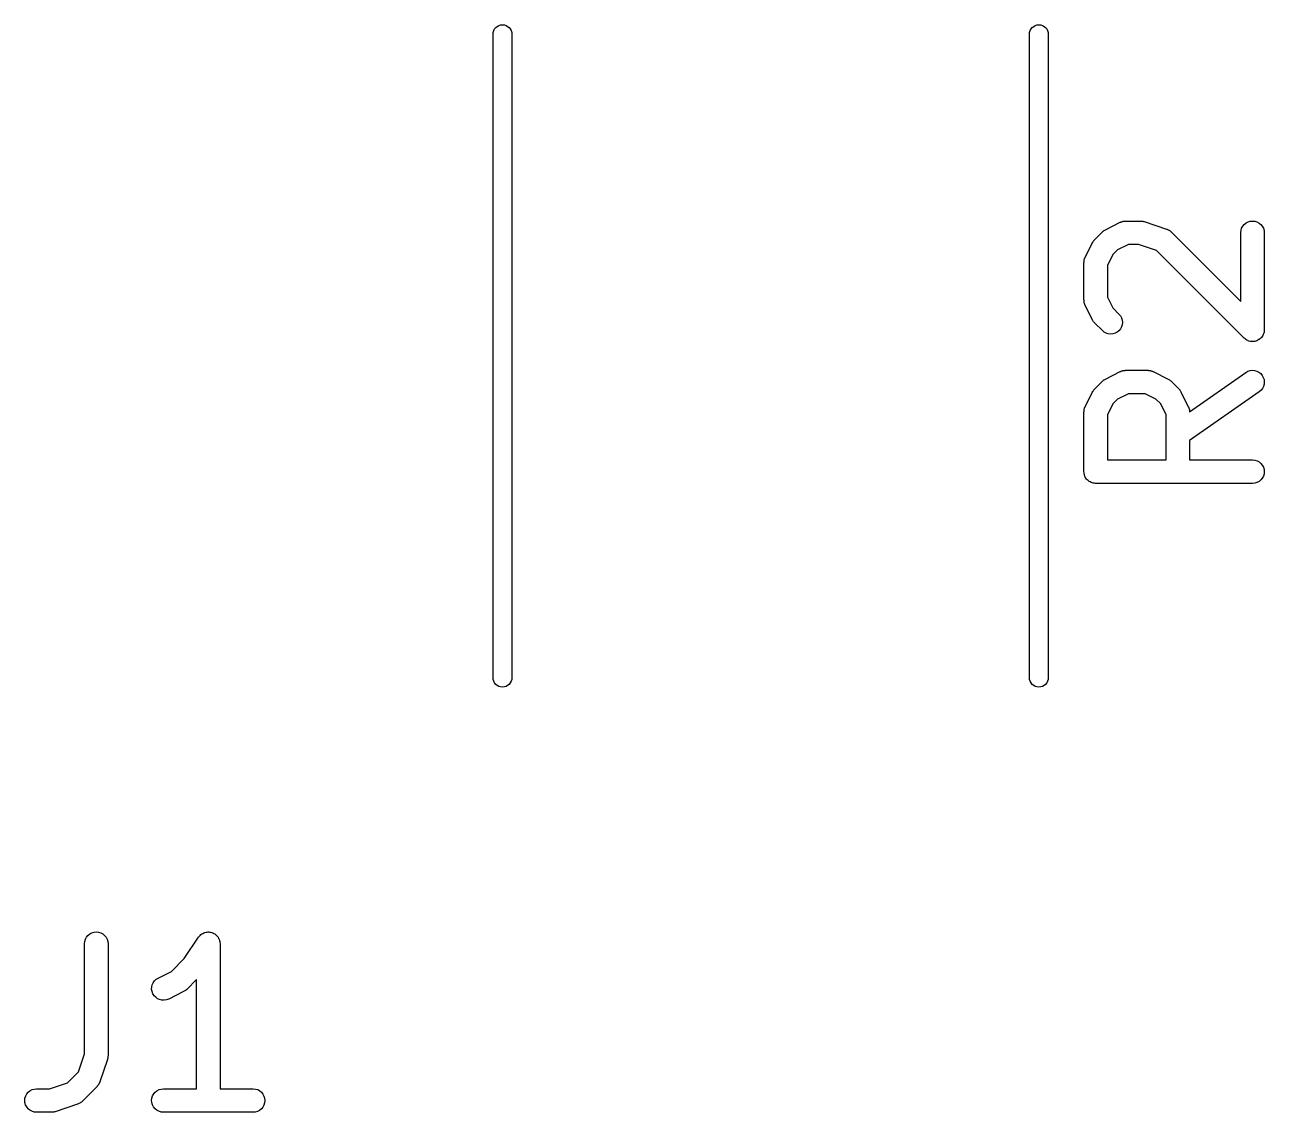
# Model space of a CAD drawing. Extents: x 122.7 to 185.3, y -119.4 to -70.3.
# Drawn here: x 148.53 to 156.44, y -104.16 to -97.22 of the extents above; entities that cross this region are included whole.
import ezdxf

# ---------------------------------------------------------------- set-up
doc = ezdxf.new("R2010")
doc.units = 0
doc.layers.add('BLACK', color=7, linetype='CONTINUOUS')

msp = doc.modelspace()

# ---------------------------------------------------------------- linework, layer by layer
at = {"layer": 'BLACK', "linetype": 'CONTINUOUS'}
for p, q in [((151.519, -97.28), (151.52, -97.2712)), ((151.519, -101.39), (151.519, -97.28)), ((151.52, -97.2712), (151.523, -97.2599)), ((151.523, -97.2599), (151.529, -97.2494)), ((151.529, -97.2494), (151.536, -97.2403)), ((151.536, -97.2403), (151.546, -97.2328)), ((151.546, -97.2328), (151.556, -97.2272)), ((151.556, -97.2272), (151.567, -97.2238)), ((151.567, -97.2238), (151.579, -97.2226)), ((151.579, -97.2226), (151.591, -97.2238)), ((151.591, -97.2238), (151.602, -97.2272)), ((151.602, -97.2272), (151.612, -97.2328)), ((151.612, -97.2328), (151.622, -97.2403)), ((151.622, -97.2403), (151.629, -97.2494)), ((151.629, -97.2494), (151.635, -97.2599)), ((151.635, -97.2599), (151.638, -97.2712)), ((151.638, -97.2712), (151.639, -97.28)), ((151.639, -97.28), (151.639, -101.39)), ((154.939, -97.28), (154.94, -97.2712)), ((154.939, -101.39), (154.939, -97.28)), ((154.94, -97.2712), (154.943, -97.2599)), ((154.943, -97.2599), (154.949, -97.2494)), ((154.949, -97.2494), (154.956, -97.2403)), ((154.956, -97.2403), (154.966, -97.2328)), ((154.966, -97.2328), (154.976, -97.2272)), ((154.976, -97.2272), (154.987, -97.2238)), ((154.987, -97.2238), (154.999, -97.2226)), ((154.999, -97.2226), (155.011, -97.2238)), ((155.011, -97.2238), (155.022, -97.2272)), ((155.022, -97.2272), (155.032, -97.2328)), ((155.032, -97.2328), (155.042, -97.2403)), ((155.042, -97.2403), (155.049, -97.2494)), ((155.049, -97.2494), (155.055, -97.2599)), ((155.055, -97.2599), (155.058, -97.2712)), ((155.058, -97.2712), (155.059, -97.28)), ((155.059, -97.28), (155.059, -101.39)), ((155.356, -98.5915), (155.404, -98.5439)), ((155.404, -98.5431), (155.408, -98.5405)), ((155.404, -98.5439), (155.404, -98.5431)), ((155.408, -98.5405), (155.411, -98.5376)), ((155.411, -98.5376), (155.413, -98.5359)), ((155.413, -98.5359), (155.416, -98.534)), ((155.416, -98.534), (155.42, -98.5321)), ((155.42, -98.5321), (155.423, -98.5298)), ((155.423, -98.5298), (155.518, -98.4822)), ((155.518, -98.4822), (155.519, -98.4817)), ((155.519, -98.4817), (155.521, -98.481)), ((155.521, -98.481), (155.523, -98.4799)), ((155.523, -98.4799), (155.528, -98.4785)), ((155.528, -98.4785), (155.533, -98.4767)), ((155.533, -98.4767), (155.535, -98.4764)), ((155.535, -98.4764), (155.537, -98.4757)), ((155.537, -98.4757), (155.542, -98.4752)), ((155.542, -98.4752), (155.547, -98.4744)), ((155.547, -98.4744), (155.55, -98.4745)), ((155.55, -98.4745), (155.552, -98.4743)), ((155.552, -98.4743), (155.647, -98.4743)), ((155.647, -98.4743), (155.648, -98.4743)), ((155.648, -98.4743), (155.652, -98.4748)), ((155.652, -98.4748), (155.657, -98.4749)), ((155.657, -98.4749), (155.66, -98.4756)), ((155.66, -98.4756), (155.663, -98.4759)), ((155.663, -98.4759), (155.667, -98.4772)), ((155.667, -98.4772), (155.671, -98.4781)), ((155.671, -98.4781), (155.814, -98.5258)), ((155.814, -98.5258), (155.815, -98.5261)), ((155.815, -98.5261), (155.817, -98.527)), ((155.817, -98.527), (155.819, -98.5277)), ((155.819, -98.5277), (155.823, -98.5301)), ((155.823, -98.5301), (155.828, -98.5322)), ((155.828, -98.5322), (155.83, -98.5335)), ((155.83, -98.5335), (155.832, -98.5346)), ((155.832, -98.5346), (155.836, -98.5378)), ((155.836, -98.5378), (155.84, -98.5408)), ((155.84, -98.5408), (155.841, -98.5425)), ((155.841, -98.5425), (155.843, -98.5439)), ((155.843, -98.5439), (156.286, -98.9873)), ((156.286, -98.5482), (156.288, -98.5337)), ((156.286, -98.5493), (156.286, -98.5482)), ((156.286, -98.9873), (156.286, -98.5493)), ((156.288, -98.5337), (156.292, -98.5197)), ((156.292, -98.5197), (156.299, -98.5069)), ((156.299, -98.5069), (156.309, -98.4957)), ((156.309, -98.4957), (156.32, -98.4865)), ((156.32, -98.4865), (156.333, -98.4797)), ((156.333, -98.4797), (156.347, -98.4756)), ((156.347, -98.4756), (156.362, -98.4743)), ((156.362, -98.4743), (156.376, -98.4758)), ((156.376, -98.4758), (156.39, -98.4801)), ((156.39, -98.4801), (156.403, -98.4871)), ((156.403, -98.4871), (156.415, -98.4964)), ((156.415, -98.4964), (156.424, -98.5078)), ((156.424, -98.5078), (156.431, -98.5207)), ((156.431, -98.5207), (156.435, -98.5347)), ((156.435, -98.5347), (156.436, -98.5493)), ((156.436, -98.5493), (156.436, -99.1683)), ((155.294, -98.7062), (155.342, -98.611)), ((155.342, -98.61), (155.345, -98.6065)), ((155.342, -98.611), (155.342, -98.61)), ((155.345, -98.6065), (155.347, -98.6028)), ((155.347, -98.6028), (155.349, -98.6004)), ((155.349, -98.6004), (155.35, -98.5978)), ((155.35, -98.5978), (155.353, -98.5947)), ((155.353, -98.5947), (155.356, -98.5915)), ((155.57, -98.6243), (155.501, -98.6585)), ((155.635, -98.6243), (155.57, -98.6243)), ((155.749, -98.6625), (155.635, -98.6243)), ((155.292, -98.7102), (155.294, -98.7083)), ((155.294, -98.7083), (155.294, -98.7062)), ((155.471, -98.6889), (155.436, -98.7575)), ((155.501, -98.6585), (155.471, -98.6889)), ((156.308, -99.2214), (155.749, -98.6625)), ((155.286, -98.7387), (155.287, -98.7365)), ((155.286, -98.7398), (155.286, -98.7387)), ((155.286, -98.9779), (155.286, -98.7398)), ((155.287, -98.7293), (155.288, -98.7242)), ((155.287, -98.7343), (155.287, -98.7293)), ((155.287, -98.7365), (155.287, -98.7343)), ((155.288, -98.7242), (155.289, -98.7221)), ((155.289, -98.7199), (155.291, -98.7151)), ((155.289, -98.7221), (155.289, -98.7199)), ((155.291, -98.7151), (155.292, -98.7102)), ((155.436, -98.7575), (155.436, -98.9602)), ((155.287, -98.9801), (155.286, -98.9779)), ((155.287, -98.9823), (155.287, -98.9801)), ((155.287, -98.9873), (155.287, -98.9823)), ((155.288, -98.9924), (155.287, -98.9873)), ((155.288, -98.9945), (155.288, -98.9924)), ((155.289, -98.9967), (155.288, -98.9945)), ((155.291, -99.0015), (155.289, -98.9967)), ((155.292, -99.0064), (155.291, -99.0015)), ((155.293, -99.0084), (155.292, -99.0064)), ((155.294, -99.0105), (155.293, -99.0084)), ((155.294, -99.0114), (155.294, -99.0105)), ((155.342, -99.1066), (155.294, -99.0114)), ((155.436, -98.9602), (155.471, -99.0287)), ((155.471, -99.0287), (155.51, -99.0677)), ((155.51, -99.0677), (155.51, -99.0684)), ((155.51, -99.0684), (155.52, -99.0799)), ((155.52, -99.0799), (155.526, -99.0929)), ((155.526, -99.0929), (155.53, -99.1069)), ((155.344, -99.1102), (155.342, -99.1066)), ((155.346, -99.1139), (155.344, -99.1102)), ((155.348, -99.1164), (155.346, -99.1139)), ((155.35, -99.119), (155.348, -99.1164)), ((155.353, -99.1221), (155.35, -99.119)), ((155.355, -99.1254), (155.353, -99.1221)), ((155.356, -99.1261), (155.355, -99.1254)), ((155.404, -99.1737), (155.356, -99.1261)), ((155.415, -99.183), (155.404, -99.1737)), ((155.509, -99.1741), (155.498, -99.1833)), ((155.519, -99.1629), (155.509, -99.1741)), ((155.526, -99.15), (155.519, -99.1629)), ((155.53, -99.1361), (155.526, -99.15)), ((155.53, -99.1069), (155.532, -99.1215)), ((155.532, -99.1215), (155.53, -99.1361)), ((156.436, -99.1766), (156.435, -99.1837)), ((156.436, -99.1683), (156.436, -99.1691)), ((156.436, -99.1691), (156.436, -99.1691)), ((156.436, -99.1691), (156.436, -99.1691)), ((156.436, -99.1691), (156.436, -99.1694)), ((156.436, -99.1694), (156.436, -99.1766)), ((155.428, -99.19), (155.415, -99.183)), ((155.442, -99.1942), (155.428, -99.19)), ((155.456, -99.1957), (155.442, -99.1942)), ((155.471, -99.1943), (155.456, -99.1957)), ((155.485, -99.1902), (155.471, -99.1943)), ((155.498, -99.1833), (155.485, -99.1902)), ((156.314, -99.2259), (156.308, -99.2214)), ((156.319, -99.2305), (156.314, -99.2259)), ((156.32, -99.2306), (156.319, -99.2305)), ((156.32, -99.2307), (156.32, -99.2306)), ((156.326, -99.234), (156.32, -99.2307)), ((156.332, -99.2375), (156.326, -99.234)), ((156.333, -99.2376), (156.332, -99.2375)), ((156.332, -99.2375), (156.332, -99.2375)), ((156.339, -99.2397), (156.333, -99.2376)), ((156.346, -99.2418), (156.339, -99.2397)), ((156.347, -99.2419), (156.346, -99.2418)), ((156.346, -99.2418), (156.346, -99.2418)), ((156.354, -99.2426), (156.347, -99.2419)), ((156.361, -99.2433), (156.354, -99.2426)), ((156.368, -99.2427), (156.361, -99.2433)), ((156.361, -99.2433), (156.361, -99.2433)), ((156.361, -99.2433), (156.361, -99.2433)), ((156.375, -99.242), (156.368, -99.2427)), ((156.376, -99.242), (156.375, -99.242)), ((156.383, -99.2399), (156.376, -99.242)), ((156.376, -99.242), (156.376, -99.242)), ((156.389, -99.2379), (156.383, -99.2399)), ((156.39, -99.2378), (156.389, -99.2379)), ((156.396, -99.2343), (156.39, -99.2378)), ((156.39, -99.2378), (156.39, -99.2378)), ((156.402, -99.2311), (156.396, -99.2343)), ((156.403, -99.231), (156.402, -99.2311)), ((156.408, -99.2264), (156.403, -99.2309)), ((156.403, -99.2309), (156.403, -99.231)), ((156.414, -99.2219), (156.408, -99.2264)), ((156.419, -99.2163), (156.414, -99.2217)), ((156.414, -99.2217), (156.414, -99.2218)), ((156.414, -99.2218), (156.414, -99.2219)), ((156.423, -99.2107), (156.419, -99.2163)), ((156.427, -99.2041), (156.423, -99.2105)), ((156.423, -99.2105), (156.423, -99.2106)), ((156.423, -99.2106), (156.423, -99.2107)), ((156.43, -99.1979), (156.427, -99.2041)), ((156.433, -99.1907), (156.43, -99.1976)), ((156.43, -99.1976), (156.43, -99.1978)), ((156.43, -99.1978), (156.43, -99.1979)), ((156.435, -99.1839), (156.433, -99.1907)), ((156.435, -99.1837), (156.435, -99.1838)), ((156.435, -99.1838), (156.435, -99.1839)), ((155.356, -99.5439), (155.404, -99.4963)), ((155.404, -99.4955), (155.408, -99.4929)), ((155.404, -99.4963), (155.404, -99.4955)), ((155.408, -99.4929), (155.411, -99.49)), ((155.411, -99.49), (155.413, -99.4883)), ((155.413, -99.4883), (155.416, -99.4864)), ((155.416, -99.4864), (155.42, -99.4844)), ((155.42, -99.4844), (155.423, -99.4822)), ((155.423, -99.4822), (155.518, -99.4346)), ((155.518, -99.4346), (155.519, -99.4341)), ((155.519, -99.4341), (155.521, -99.4334)), ((155.521, -99.4334), (155.523, -99.4323)), ((155.523, -99.4323), (155.528, -99.4308)), ((155.528, -99.4308), (155.533, -99.4291)), ((155.533, -99.4291), (155.535, -99.4287)), ((155.535, -99.4287), (155.537, -99.4281)), ((155.537, -99.4281), (155.542, -99.4276)), ((155.542, -99.4276), (155.547, -99.4268)), ((155.547, -99.4268), (155.55, -99.4269)), ((155.55, -99.4269), (155.552, -99.4267)), ((155.552, -99.4267), (155.695, -99.4267)), ((155.695, -99.4267), (155.696, -99.4267)), ((155.696, -99.4267), (155.698, -99.4269)), ((155.698, -99.4269), (155.7, -99.4269)), ((155.7, -99.4269), (155.705, -99.4277)), ((155.705, -99.4277), (155.71, -99.4283)), ((155.71, -99.4283), (155.712, -99.429)), ((155.712, -99.429), (155.715, -99.4293)), ((155.715, -99.4293), (155.719, -99.4312)), ((155.719, -99.4312), (155.724, -99.4327)), ((155.724, -99.4327), (155.726, -99.4338)), ((155.726, -99.4338), (155.728, -99.4346)), ((155.728, -99.4346), (155.823, -99.4822)), ((155.823, -99.4822), (155.824, -99.4827)), ((155.824, -99.4827), (155.828, -99.485)), ((155.828, -99.485), (155.832, -99.487)), ((155.832, -99.487), (155.834, -99.4889)), ((155.834, -99.4889), (155.837, -99.4906)), ((155.837, -99.4906), (155.84, -99.4936)), ((155.84, -99.4936), (155.843, -99.4963)), ((155.843, -99.4963), (155.891, -99.5439)), ((155.96, -99.691), (156.318, -99.4402)), ((156.318, -99.4402), (156.319, -99.4396)), ((156.319, -99.4396), (156.332, -99.4326)), ((156.332, -99.4326), (156.346, -99.4282)), ((156.346, -99.4282), (156.361, -99.4267)), ((156.361, -99.4267), (156.375, -99.4279)), ((156.375, -99.4279), (156.389, -99.432)), ((156.389, -99.432), (156.402, -99.4388)), ((156.402, -99.4388), (156.414, -99.4479)), ((156.414, -99.4479), (156.423, -99.4591)), ((156.423, -99.4591), (156.43, -99.4719)), ((156.43, -99.4719), (156.435, -99.4858)), ((156.435, -99.4858), (156.436, -99.5004)), ((155.294, -99.6586), (155.342, -99.5634)), ((155.342, -99.5624), (155.345, -99.5589)), ((155.342, -99.5634), (155.342, -99.5624)), ((155.345, -99.5589), (155.347, -99.5552)), ((155.347, -99.5552), (155.349, -99.5528)), ((155.349, -99.5528), (155.35, -99.5501)), ((155.35, -99.5501), (155.353, -99.5471)), ((155.353, -99.5471), (155.356, -99.5439)), ((155.57, -99.5767), (155.501, -99.6109)), ((155.677, -99.5767), (155.57, -99.5767)), ((155.746, -99.6109), (155.677, -99.5767)), ((155.891, -99.5439), (155.891, -99.5446)), ((155.891, -99.5446), (155.894, -99.5479)), ((155.894, -99.5479), (155.897, -99.551)), ((155.897, -99.551), (155.899, -99.5536)), ((155.899, -99.5536), (155.9, -99.5561)), ((155.9, -99.5561), (155.902, -99.5598)), ((155.902, -99.5598), (155.905, -99.5634)), ((155.905, -99.5634), (155.952, -99.6586)), ((156.404, -99.5631), (155.96, -99.874)), ((156.416, -99.5536), (156.404, -99.5631)), ((156.425, -99.5421), (156.416, -99.5536)), ((156.431, -99.529), (156.425, -99.5421)), ((156.435, -99.515), (156.431, -99.529)), ((156.436, -99.5004), (156.435, -99.515)), ((155.471, -99.6413), (155.436, -99.7098)), ((155.501, -99.6109), (155.471, -99.6413)), ((155.776, -99.6413), (155.746, -99.6109)), ((155.81, -99.7098), (155.776, -99.6413)), ((155.286, -99.6911), (155.287, -99.6889)), ((155.286, -99.6921), (155.286, -99.6911)), ((155.286, -100.073), (155.286, -99.6921)), ((155.287, -99.6816), (155.288, -99.6765)), ((155.287, -99.6867), (155.287, -99.6816)), ((155.287, -99.6889), (155.287, -99.6867)), ((155.288, -99.6765), (155.289, -99.6745)), ((155.289, -99.6723), (155.291, -99.6675)), ((155.289, -99.6745), (155.289, -99.6723)), ((155.291, -99.6675), (155.292, -99.6626)), ((155.292, -99.6626), (155.294, -99.6607)), ((155.294, -99.6607), (155.294, -99.6586)), ((155.436, -99.7098), (155.436, -99.9981)), ((155.81, -99.9981), (155.81, -99.7098)), ((155.952, -99.6586), (155.953, -99.6595)), ((155.953, -99.6595), (155.953, -99.6616)), ((155.953, -99.6616), (155.955, -99.6636)), ((155.955, -99.6636), (155.956, -99.6685)), ((155.956, -99.6685), (155.958, -99.6733)), ((155.958, -99.6733), (155.958, -99.6755)), ((155.958, -99.6755), (155.959, -99.6776)), ((155.959, -99.6776), (155.959, -99.6827)), ((155.959, -99.6827), (155.96, -99.6877)), ((155.96, -99.6877), (155.96, -99.6899)), ((155.96, -99.6899), (155.96, -99.691)), ((155.96, -99.874), (155.96, -99.9981)), ((155.436, -99.9981), (155.81, -99.9981)), ((155.96, -99.9981), (156.361, -99.9981)), ((156.361, -99.9981), (156.362, -99.9981)), ((156.362, -99.9981), (156.377, -99.9997)), ((156.377, -99.9997), (156.391, -100.004)), ((156.391, -100.004), (156.404, -100.011)), ((156.404, -100.011), (156.415, -100.021)), ((156.415, -100.021), (156.424, -100.032)), ((156.424, -100.032), (156.431, -100.045)), ((156.431, -100.045), (156.435, -100.059)), ((155.287, -100.08), (155.286, -100.073)), ((155.288, -100.087), (155.287, -100.08)), ((155.288, -100.088), (155.288, -100.087)), ((155.288, -100.087), (155.288, -100.087)), ((155.29, -100.094), (155.288, -100.088)), ((155.292, -100.101), (155.29, -100.094)), ((155.292, -100.102), (155.292, -100.101)), ((155.292, -100.101), (155.292, -100.101)), ((155.295, -100.108), (155.292, -100.102)), ((155.299, -100.114), (155.295, -100.108)), ((155.299, -100.115), (155.299, -100.114)), ((155.299, -100.114), (155.299, -100.114)), ((155.303, -100.12), (155.299, -100.115)), ((155.308, -100.126), (155.303, -100.12)), ((155.314, -100.13), (155.308, -100.126)), ((155.308, -100.126), (155.308, -100.126)), ((155.308, -100.126), (155.308, -100.126)), ((155.319, -100.135), (155.314, -100.13)), ((156.414, -100.126), (156.403, -100.136)), ((156.424, -100.115), (156.414, -100.126)), ((156.431, -100.102), (156.424, -100.115)), ((156.435, -100.088), (156.431, -100.102)), ((156.435, -100.059), (156.436, -100.074)), ((156.436, -100.074), (156.435, -100.088)), ((155.326, -100.139), (155.319, -100.135)), ((155.319, -100.135), (155.319, -100.135)), ((155.319, -100.135), (155.319, -100.135)), ((155.332, -100.142), (155.326, -100.139)), ((155.339, -100.144), (155.332, -100.142)), ((155.332, -100.142), (155.332, -100.142)), ((155.332, -100.142), (155.332, -100.142)), ((155.346, -100.146), (155.339, -100.144)), ((155.346, -100.147), (155.346, -100.146)), ((155.346, -100.146), (155.346, -100.146)), ((155.353, -100.147), (155.346, -100.147)), ((155.36, -100.148), (155.353, -100.147)), ((155.361, -100.148), (155.36, -100.148)), ((156.361, -100.148), (155.361, -100.148)), ((155.361, -100.148), (155.361, -100.148)), ((155.361, -100.148), (155.361, -100.148)), ((155.361, -100.148), (155.361, -100.148)), ((156.376, -100.147), (156.361, -100.148)), ((156.39, -100.142), (156.376, -100.147)), ((156.403, -100.136), (156.39, -100.142)), ((151.52, -101.399), (151.519, -101.39)), ((151.639, -101.39), (151.638, -101.399)), ((154.94, -101.399), (154.939, -101.39)), ((155.059, -101.39), (155.058, -101.399)), ((151.523, -101.41), (151.52, -101.399)), ((151.529, -101.421), (151.523, -101.41)), ((151.536, -101.43), (151.529, -101.421)), ((151.546, -101.437), (151.536, -101.43)), ((151.556, -101.443), (151.546, -101.437)), ((151.567, -101.446), (151.556, -101.443)), ((151.579, -101.447), (151.567, -101.446)), ((151.591, -101.446), (151.579, -101.447)), ((151.602, -101.443), (151.591, -101.446)), ((151.612, -101.437), (151.602, -101.443)), ((151.622, -101.43), (151.612, -101.437)), ((151.629, -101.421), (151.622, -101.43)), ((151.635, -101.41), (151.629, -101.421)), ((151.638, -101.399), (151.635, -101.41)), ((154.943, -101.41), (154.94, -101.399)), ((154.949, -101.421), (154.943, -101.41)), ((154.956, -101.43), (154.949, -101.421)), ((154.966, -101.437), (154.956, -101.43)), ((154.976, -101.443), (154.966, -101.437)), ((154.987, -101.446), (154.976, -101.443)), ((154.999, -101.447), (154.987, -101.446)), ((155.011, -101.446), (154.999, -101.447)), ((155.022, -101.443), (155.011, -101.446)), ((155.032, -101.437), (155.022, -101.443)), ((155.042, -101.43), (155.032, -101.437)), ((155.049, -101.421), (155.042, -101.43)), ((155.055, -101.41), (155.049, -101.421)), ((155.058, -101.399), (155.055, -101.41)), ((148.915, -103.069), (148.92, -103.055)), ((148.92, -103.055), (148.927, -103.042)), ((148.927, -103.042), (148.936, -103.031)), ((148.936, -103.031), (148.948, -103.022)), ((148.948, -103.022), (148.961, -103.015)), ((148.961, -103.015), (148.975, -103.011)), ((148.975, -103.011), (148.989, -103.009)), ((148.989, -103.009), (149.004, -103.011)), ((149.004, -103.011), (149.018, -103.015)), ((149.018, -103.015), (149.031, -103.022)), ((149.031, -103.022), (149.042, -103.032)), ((149.042, -103.032), (149.051, -103.043)), ((149.051, -103.043), (149.058, -103.056)), ((149.549, -103.179), (149.641, -103.043)), ((149.641, -103.042), (149.646, -103.036)), ((149.641, -103.043), (149.641, -103.042)), ((149.641, -103.042), (149.641, -103.042)), ((149.641, -103.042), (149.641, -103.042)), ((149.641, -103.042), (149.641, -103.042)), ((149.646, -103.036), (149.65, -103.031)), ((149.65, -103.031), (149.651, -103.031)), ((149.651, -103.031), (149.656, -103.026)), ((149.651, -103.031), (149.651, -103.031)), ((149.656, -103.026), (149.662, -103.022)), ((149.662, -103.022), (149.669, -103.018)), ((149.662, -103.022), (149.662, -103.022)), ((149.662, -103.022), (149.662, -103.022)), ((149.669, -103.018), (149.675, -103.015)), ((149.675, -103.015), (149.682, -103.013)), ((149.675, -103.015), (149.675, -103.015)), ((149.675, -103.015), (149.675, -103.015)), ((149.682, -103.013), (149.689, -103.011)), ((149.689, -103.011), (149.696, -103.01)), ((149.689, -103.011), (149.689, -103.011)), ((149.689, -103.011), (149.689, -103.011)), ((149.696, -103.01), (149.703, -103.009)), ((149.703, -103.009), (149.704, -103.009)), ((149.704, -103.009), (149.704, -103.009)), ((149.704, -103.009), (149.711, -103.01)), ((149.711, -103.01), (149.718, -103.011)), ((149.718, -103.011), (149.718, -103.011)), ((149.718, -103.011), (149.718, -103.011)), ((149.718, -103.011), (149.726, -103.013)), ((149.726, -103.013), (149.732, -103.015)), ((149.732, -103.015), (149.732, -103.015)), ((149.732, -103.015), (149.732, -103.015)), ((149.732, -103.015), (149.739, -103.019)), ((149.739, -103.019), (149.745, -103.022)), ((149.745, -103.022), (149.745, -103.022)), ((149.745, -103.022), (149.745, -103.022)), ((149.745, -103.022), (149.751, -103.027)), ((149.751, -103.027), (149.756, -103.032)), ((149.756, -103.032), (149.756, -103.032)), ((149.756, -103.032), (149.756, -103.032)), ((149.756, -103.032), (149.761, -103.038)), ((149.761, -103.038), (149.765, -103.043)), ((149.765, -103.043), (149.765, -103.043)), ((149.765, -103.043), (149.765, -103.043)), ((149.765, -103.043), (149.769, -103.05)), ((149.769, -103.05), (149.772, -103.056)), ((148.914, -103.083), (148.915, -103.069)), ((148.914, -103.084), (148.914, -103.083)), ((148.914, -103.786), (148.914, -103.084)), ((149.058, -103.056), (149.062, -103.07)), ((149.062, -103.07), (149.064, -103.084)), ((149.064, -103.084), (149.064, -103.799)), ((149.772, -103.056), (149.772, -103.056)), ((149.772, -103.056), (149.772, -103.056)), ((149.772, -103.056), (149.774, -103.063)), ((149.774, -103.063), (149.777, -103.07)), ((149.777, -103.07), (149.777, -103.07)), ((149.777, -103.07), (149.777, -103.07)), ((149.777, -103.07), (149.777, -103.077)), ((149.777, -103.077), (149.778, -103.084)), ((149.778, -103.084), (149.778, -104.009)), ((149.468, -103.261), (149.549, -103.179)), ((149.384, -103.303), (149.468, -103.261)), ((149.342, -103.375), (149.343, -103.36)), ((149.343, -103.36), (149.346, -103.346)), ((149.346, -103.346), (149.352, -103.333)), ((149.352, -103.333), (149.361, -103.321)), ((149.361, -103.321), (149.371, -103.311)), ((149.371, -103.311), (149.384, -103.303)), ((149.628, -103.313), (149.566, -103.376)), ((149.628, -104.009), (149.628, -103.313)), ((149.345, -103.389), (149.342, -103.375)), ((149.35, -103.403), (149.345, -103.389)), ((149.358, -103.416), (149.35, -103.403)), ((149.368, -103.426), (149.358, -103.416)), ((149.379, -103.435), (149.368, -103.426)), ((149.393, -103.441), (149.379, -103.435)), ((149.407, -103.444), (149.393, -103.441)), ((149.422, -103.445), (149.407, -103.444)), ((149.436, -103.443), (149.422, -103.445)), ((149.45, -103.438), (149.436, -103.443)), ((149.451, -103.437), (149.45, -103.438)), ((149.546, -103.39), (149.451, -103.437)), ((149.55, -103.387), (149.546, -103.39)), ((149.553, -103.385), (149.55, -103.387)), ((149.556, -103.383), (149.553, -103.385)), ((149.558, -103.382), (149.556, -103.383)), ((149.561, -103.379), (149.558, -103.382)), ((149.565, -103.376), (149.561, -103.379)), ((149.566, -103.376), (149.565, -103.376)), ((148.875, -103.901), (148.914, -103.786)), ((149.06, -103.822), (149.012, -103.965)), ((149.061, -103.818), (149.06, -103.822)), ((149.062, -103.814), (149.061, -103.818)), ((149.063, -103.808), (149.062, -103.811)), ((149.062, -103.811), (149.062, -103.814)), ((149.064, -103.8), (149.063, -103.804)), ((149.063, -103.804), (149.063, -103.808)), ((149.064, -103.799), (149.064, -103.8)), ((148.805, -103.971), (148.875, -103.901)), ((148.691, -104.009), (148.805, -103.971)), ((148.994, -103.995), (148.899, -104.09)), ((148.995, -103.993), (148.994, -103.995)), ((148.997, -103.991), (148.995, -103.993)), ((149, -103.987), (148.997, -103.991)), ((149.003, -103.983), (149, -103.987)), ((149.004, -103.981), (149.003, -103.983)), ((149.006, -103.98), (149.004, -103.981)), ((149.008, -103.975), (149.006, -103.98)), ((149.01, -103.97), (149.008, -103.975)), ((149.011, -103.968), (149.01, -103.97)), ((149.012, -103.966), (149.011, -103.968)), ((149.012, -103.965), (149.012, -103.966)), ((148.533, -104.084), (148.534, -104.069)), ((148.534, -104.069), (148.539, -104.055)), ((148.539, -104.055), (148.546, -104.042)), ((148.546, -104.042), (148.555, -104.031)), ((148.555, -104.031), (148.566, -104.022)), ((148.566, -104.022), (148.579, -104.015)), ((148.579, -104.015), (148.593, -104.011)), ((148.593, -104.011), (148.608, -104.009)), ((148.608, -104.009), (148.691, -104.009)), ((149.342, -104.084), (149.344, -104.069)), ((149.344, -104.069), (149.348, -104.055)), ((149.348, -104.055), (149.355, -104.042)), ((149.355, -104.042), (149.364, -104.031)), ((149.364, -104.031), (149.376, -104.022)), ((149.376, -104.022), (149.389, -104.015)), ((149.389, -104.015), (149.403, -104.011)), ((149.403, -104.011), (149.417, -104.009)), ((149.417, -104.009), (149.628, -104.009)), ((149.778, -104.009), (149.989, -104.009)), ((149.989, -104.009), (149.99, -104.009)), ((149.99, -104.009), (150.004, -104.011)), ((150.004, -104.011), (150.018, -104.015)), ((150.018, -104.015), (150.031, -104.022)), ((150.031, -104.022), (150.042, -104.032)), ((150.042, -104.032), (150.051, -104.043)), ((150.051, -104.043), (150.058, -104.056)), ((150.058, -104.056), (150.062, -104.07)), ((150.062, -104.07), (150.064, -104.085)), ((148.534, -104.098), (148.533, -104.084)), ((148.538, -104.112), (148.534, -104.098)), ((148.545, -104.125), (148.538, -104.112)), ((148.554, -104.137), (148.545, -104.125)), ((148.565, -104.146), (148.554, -104.137)), ((148.578, -104.153), (148.565, -104.146)), ((148.592, -104.158), (148.578, -104.153)), ((148.607, -104.159), (148.592, -104.158)), ((148.608, -104.159), (148.607, -104.159)), ((148.703, -104.159), (148.608, -104.159)), ((148.707, -104.159), (148.703, -104.159)), ((148.711, -104.159), (148.707, -104.159)), ((148.714, -104.158), (148.711, -104.159)), ((148.718, -104.158), (148.714, -104.158)), ((148.722, -104.157), (148.718, -104.158)), ((148.726, -104.156), (148.722, -104.157)), ((148.727, -104.156), (148.726, -104.156)), ((148.87, -104.108), (148.727, -104.156)), ((148.872, -104.107), (148.87, -104.108)), ((148.874, -104.106), (148.872, -104.107)), ((148.878, -104.104), (148.874, -104.106)), ((148.883, -104.102), (148.878, -104.104)), ((148.885, -104.101), (148.883, -104.102)), ((148.887, -104.1), (148.885, -104.101)), ((148.891, -104.096), (148.887, -104.1)), ((148.895, -104.094), (148.891, -104.096)), ((148.896, -104.092), (148.895, -104.094)), ((148.898, -104.091), (148.896, -104.092)), ((148.899, -104.09), (148.898, -104.091)), ((149.344, -104.098), (149.342, -104.084)), ((149.348, -104.112), (149.344, -104.098)), ((149.354, -104.125), (149.348, -104.112)), ((149.364, -104.137), (149.354, -104.125)), ((149.375, -104.146), (149.364, -104.137)), ((149.388, -104.153), (149.375, -104.146)), ((149.402, -104.158), (149.388, -104.153)), ((149.416, -104.159), (149.402, -104.158)), ((149.417, -104.159), (149.416, -104.159)), ((149.989, -104.159), (149.417, -104.159)), ((150.003, -104.158), (149.989, -104.159)), ((150.017, -104.154), (150.003, -104.158)), ((150.03, -104.147), (150.017, -104.154)), ((150.042, -104.138), (150.03, -104.147)), ((150.051, -104.126), (150.042, -104.138)), ((150.058, -104.113), (150.051, -104.126)), ((150.062, -104.099), (150.058, -104.113)), ((150.064, -104.085), (150.062, -104.099))]:
    msp.add_line(p, q, dxfattribs=at)

doc.saveas('drawing.dxf')
